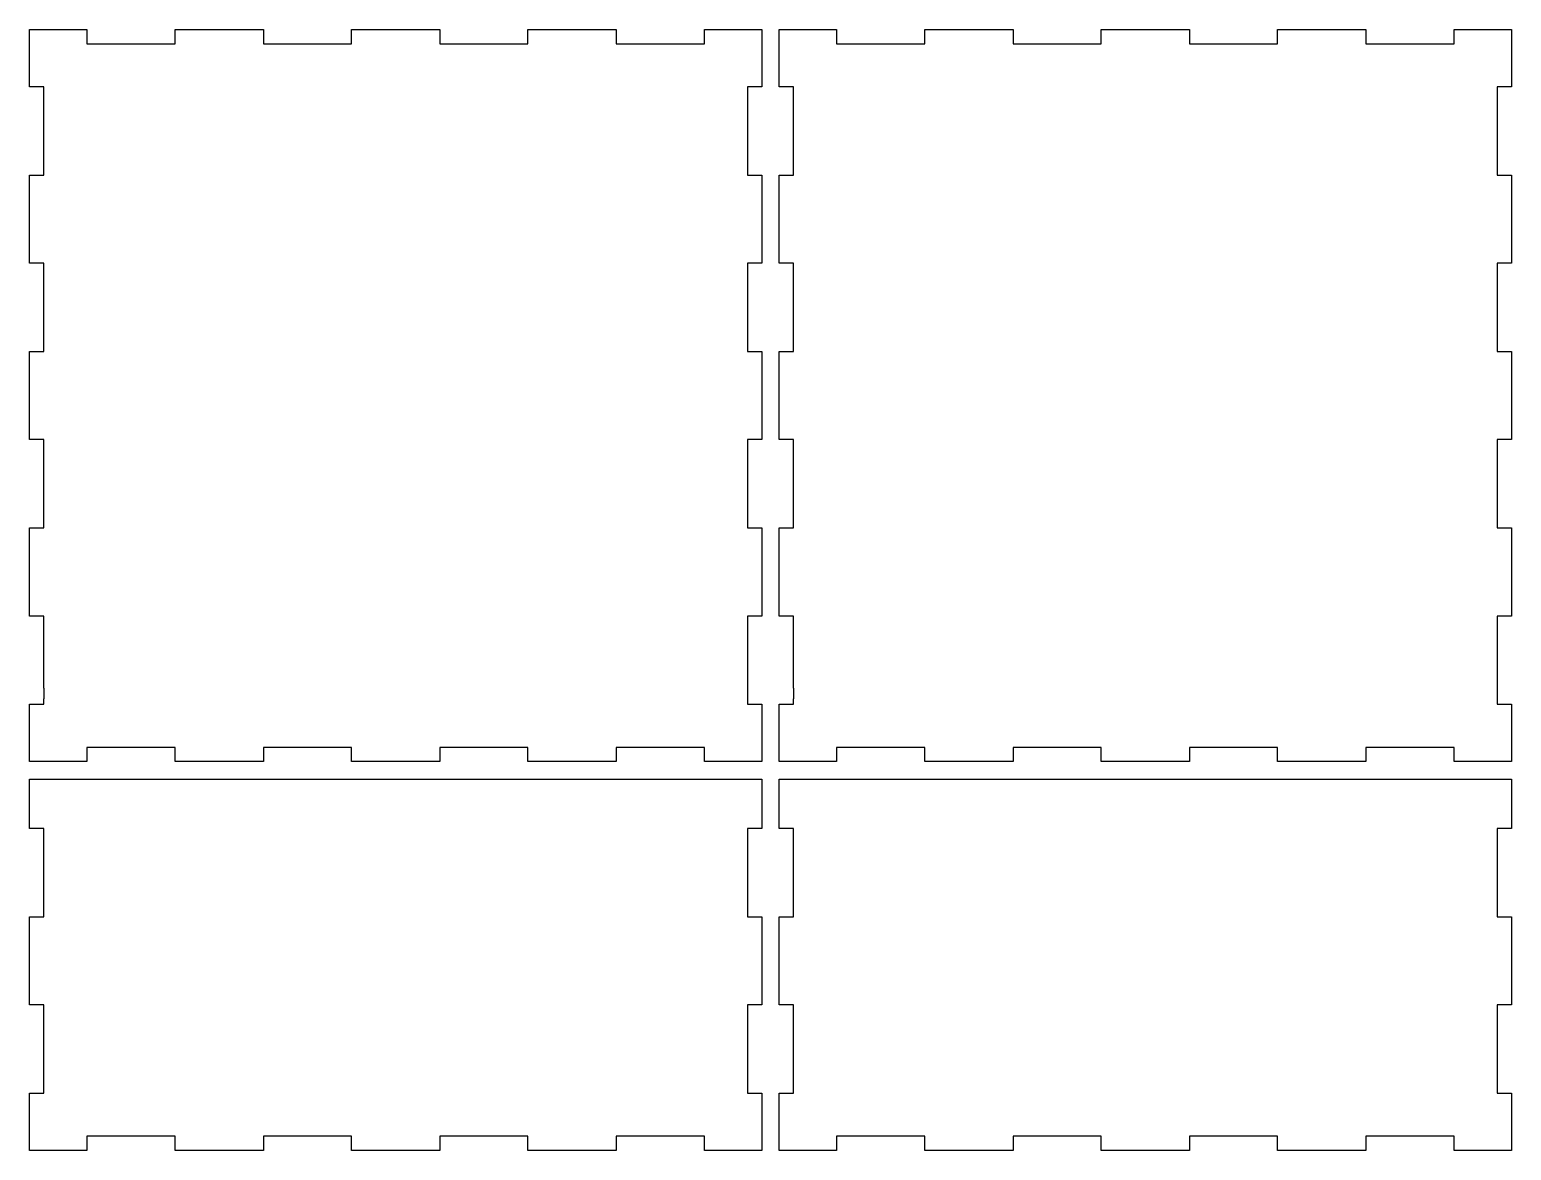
# Model space of a CAD drawing. Header units: millimetres. Extents: x 4 to 682, y 4 to 477.
# Drawn here: x 4 to 340, y 223 to 477.2 of the extents above; entities that cross this region are included whole.
import ezdxf

# ---------------------------------------------------------------- set-up
doc = ezdxf.new("R2010")
doc.units = ezdxf.units.MM
doc.layers.add('SCHNITT', color=7, linetype='Continuous')

msp = doc.modelspace()

# ---------------------------------------------------------------- linework, layer by layer
at = {"layer": 'SCHNITT'}
for p, q in [((4, 464.22), (4, 477.22)), ((4, 477.22), (17, 477.22)), ((17, 477.22), (17, 474.02)), ((37, 474.02), (37, 477.22)), ((37, 477.22), (57, 477.22)), ((57, 477.22), (57, 474.02)), ((77, 474.02), (77, 477.22)), ((77, 477.22), (97, 477.22)), ((97, 477.22), (97, 474.02)), ((117, 474.02), (117, 477.22)), ((117, 477.22), (137, 477.22)), ((137, 477.22), (137, 474.02)), ((157, 474.02), (157, 477.22)), ((157, 477.22), (170, 477.22)), ((170, 477.22), (170, 464.22)), ((174, 464.22), (174, 477.22)), ((174, 477.22), (187, 477.22)), ((187, 477.22), (187, 474.02)), ((207, 474.02), (207, 477.22)), ((207, 477.22), (227, 477.22)), ((227, 477.22), (227, 474.02)), ((247, 474.02), (247, 477.22)), ((247, 477.22), (267, 477.22)), ((267, 477.22), (267, 474.02)), ((287, 474.02), (287, 477.22)), ((287, 477.22), (307, 477.22)), ((307, 477.22), (307, 474.02)), ((327, 474.02), (327, 477.22)), ((327, 477.22), (340, 477.22)), ((340, 477.22), (340, 464.22)), ((17, 474.02), (37, 474.02)), ((57, 474.02), (77, 474.02)), ((97, 474.02), (117, 474.02)), ((137, 474.02), (157, 474.02)), ((187, 474.02), (207, 474.02)), ((227, 474.02), (247, 474.02)), ((267, 474.02), (287, 474.02)), ((307, 474.02), (327, 474.02)), ((7.2, 464.22), (4, 464.22)), ((7.2, 444.22), (7.2, 464.22)), ((170, 464.22), (166.8, 464.22)), ((166.8, 464.22), (166.8, 444.22)), ((177.2, 464.22), (174, 464.22)), ((177.2, 444.22), (177.2, 464.22)), ((340, 464.22), (336.8, 464.22)), ((336.8, 464.22), (336.8, 444.22)), ((4, 424.22), (4, 444.22)), ((4, 444.22), (7.2, 444.22)), ((166.8, 444.22), (170, 444.22)), ((170, 444.22), (170, 424.22)), ((174, 424.22), (174, 444.22)), ((174, 444.22), (177.2, 444.22)), ((336.8, 444.22), (340, 444.22)), ((340, 444.22), (340, 424.22)), ((7.2, 424.22), (4, 424.22)), ((7.2, 404.22), (7.2, 424.22)), ((170, 424.22), (166.8, 424.22)), ((166.8, 424.22), (166.8, 404.22)), ((177.2, 424.22), (174, 424.22)), ((177.2, 404.22), (177.2, 424.22)), ((340, 424.22), (336.8, 424.22)), ((336.8, 424.22), (336.8, 404.22)), ((4, 384.22), (4, 404.22)), ((4, 404.22), (7.2, 404.22)), ((166.8, 404.22), (170, 404.22)), ((170, 404.22), (170, 384.22)), ((174, 384.22), (174, 404.22)), ((174, 404.22), (177.2, 404.22)), ((336.8, 404.22), (340, 404.22)), ((340, 404.22), (340, 384.22)), ((7.2, 384.22), (4, 384.22)), ((7.2, 364.22), (7.2, 384.22)), ((170, 384.22), (166.8, 384.22)), ((166.8, 384.22), (166.8, 364.22)), ((177.2, 384.22), (174, 384.22)), ((177.2, 364.22), (177.2, 384.22)), ((340, 384.22), (336.8, 384.22)), ((336.8, 384.22), (336.8, 364.22)), ((4, 344.22), (4, 364.22)), ((4, 364.22), (7.2, 364.22)), ((166.8, 364.22), (170, 364.22)), ((170, 364.22), (170, 344.22)), ((174, 344.22), (174, 364.22)), ((174, 364.22), (177.2, 364.22)), ((336.8, 364.22), (340, 364.22)), ((340, 364.22), (340, 344.22)), ((7.2, 344.22), (4, 344.22)), ((7.2, 327.82), (7.2, 344.22)), ((170, 344.22), (166.8, 344.22)), ((166.8, 344.22), (166.8, 324.22)), ((177.2, 344.22), (174, 344.22)), ((177.2, 327.82), (177.2, 344.22)), ((340, 344.22), (336.8, 344.22)), ((336.8, 344.22), (336.8, 324.22)), ((7.2, 327.82), (7.2, 325.46)), ((177.2, 327.82), (177.2, 325.46)), ((4, 311.22), (4, 324.22)), ((4, 324.22), (7.2, 324.22)), ((7.2, 324.22), (7.2, 325.46)), ((166.8, 324.22), (170, 324.22)), ((170, 324.22), (170, 311.22)), ((174, 311.22), (174, 324.22)), ((174, 324.22), (177.2, 324.22)), ((177.2, 324.22), (177.2, 325.46)), ((336.8, 324.22), (340, 324.22)), ((340, 324.22), (340, 311.22)), ((37, 314.42), (17, 314.42)), ((17, 314.42), (17, 311.22)), ((37, 311.22), (37, 314.42)), ((77, 314.42), (57, 314.42)), ((57, 314.42), (57, 311.22)), ((77, 311.22), (77, 314.42)), ((117, 314.42), (97, 314.42)), ((97, 314.42), (97, 311.22)), ((117, 311.22), (117, 314.42)), ((157, 314.42), (137, 314.42)), ((137, 314.42), (137, 311.22)), ((157, 311.22), (157, 314.42)), ((207, 314.42), (187, 314.42)), ((187, 314.42), (187, 311.22)), ((207, 311.22), (207, 314.42)), ((247, 314.42), (227, 314.42)), ((227, 314.42), (227, 311.22)), ((247, 311.22), (247, 314.42)), ((287, 314.42), (267, 314.42)), ((267, 314.42), (267, 311.22)), ((287, 311.22), (287, 314.42)), ((327, 314.42), (307, 314.42)), ((307, 314.42), (307, 311.22)), ((327, 311.22), (327, 314.42)), ((17, 311.22), (4, 311.22)), ((57, 311.22), (37, 311.22)), ((97, 311.22), (77, 311.22)), ((137, 311.22), (117, 311.22)), ((170, 311.22), (157, 311.22)), ((187, 311.22), (174, 311.22)), ((227, 311.22), (207, 311.22)), ((267, 311.22), (247, 311.22)), ((307, 311.22), (287, 311.22)), ((340, 311.22), (327, 311.22)), ((4, 296.02), (4, 307.22)), ((4, 307.22), (170, 307.22)), ((170, 307.22), (170, 296.02)), ((174, 296.02), (174, 307.22)), ((174, 307.22), (340, 307.22)), ((340, 307.22), (340, 296.02)), ((7.2, 296.02), (4, 296.02)), ((7.2, 276.02), (7.2, 296.02)), ((170, 296.02), (166.8, 296.02)), ((166.8, 296.02), (166.8, 276.02)), ((177.2, 296.02), (174, 296.02)), ((177.2, 276.02), (177.2, 296.02)), ((340, 296.02), (336.8, 296.02)), ((336.8, 296.02), (336.8, 276.02)), ((4, 256.02), (4, 276.02)), ((4, 276.02), (7.2, 276.02)), ((166.8, 276.02), (170, 276.02)), ((170, 276.02), (170, 256.02)), ((174, 256.02), (174, 276.02)), ((174, 276.02), (177.2, 276.02)), ((336.8, 276.02), (340, 276.02)), ((340, 276.02), (340, 256.02)), ((7.2, 256.02), (4, 256.02)), ((7.2, 236.02), (7.2, 256.02)), ((170, 256.02), (166.8, 256.02)), ((166.8, 256.02), (166.8, 236.02)), ((177.2, 256.02), (174, 256.02)), ((177.2, 236.02), (177.2, 256.02)), ((340, 256.02), (336.8, 256.02)), ((336.8, 256.02), (336.8, 236.02)), ((4, 223.02), (4, 236.02)), ((4, 236.02), (7.2, 236.02)), ((166.8, 236.02), (170, 236.02)), ((170, 236.02), (170, 223.02)), ((174, 223.02), (174, 236.02)), ((174, 236.02), (177.2, 236.02)), ((336.8, 236.02), (340, 236.02)), ((340, 236.02), (340, 223.02)), ((37, 226.22), (17, 226.22)), ((17, 226.22), (17, 223.02)), ((37, 223.02), (37, 226.22)), ((77, 226.22), (57, 226.22)), ((57, 226.22), (57, 223.02)), ((77, 223.02), (77, 226.22)), ((117, 226.22), (97, 226.22)), ((97, 226.22), (97, 223.02)), ((117, 223.02), (117, 226.22)), ((157, 226.22), (137, 226.22)), ((137, 226.22), (137, 223.02)), ((157, 223.02), (157, 226.22)), ((207, 226.22), (187, 226.22)), ((187, 226.22), (187, 223.02)), ((207, 223.02), (207, 226.22)), ((247, 226.22), (227, 226.22)), ((227, 226.22), (227, 223.02)), ((247, 223.02), (247, 226.22)), ((287, 226.22), (267, 226.22)), ((267, 226.22), (267, 223.02)), ((287, 223.02), (287, 226.22)), ((327, 226.22), (307, 226.22)), ((307, 226.22), (307, 223.02)), ((327, 223.02), (327, 226.22)), ((17, 223.02), (4, 223.02)), ((57, 223.02), (37, 223.02)), ((97, 223.02), (77, 223.02)), ((137, 223.02), (117, 223.02)), ((170, 223.02), (157, 223.02)), ((187, 223.02), (174, 223.02)), ((227, 223.02), (207, 223.02)), ((267, 223.02), (247, 223.02)), ((307, 223.02), (287, 223.02)), ((340, 223.02), (327, 223.02))]:
    msp.add_line(p, q, dxfattribs=at)

doc.saveas('drawing.dxf')
